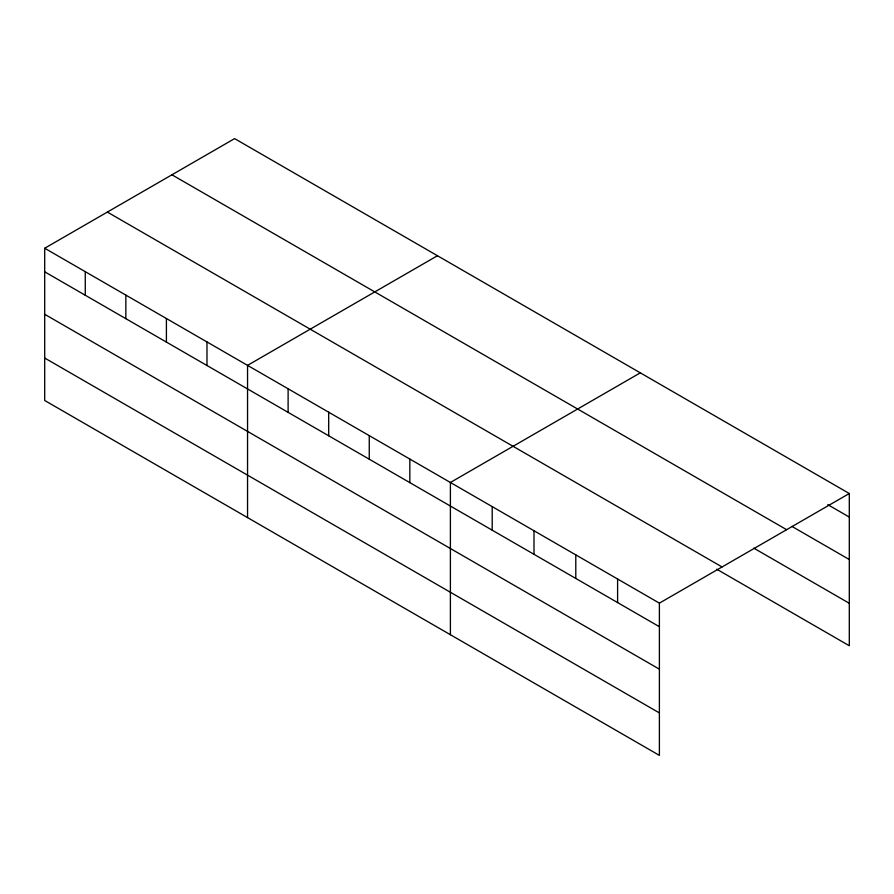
<?xml version="1.0" encoding="UTF-8"?>
<svg xmlns="http://www.w3.org/2000/svg" width="894" height="894" viewBox="0 0 894 894"><rect width="100%" height="100%" fill="white"/><g stroke="black" fill="none" stroke-linecap="round" stroke-linejoin="round"><path stroke-width="1.34" d="M659.392 669.17L659.392 603.148L44.7 248.253L44.7 400.49L659.392 755.385L659.392 669.17L44.7 314.286M716.742 569.21L849.3 645.747L849.3 493.51L234.608 138.615L44.7 248.253M437.457 255.729L247.549 365.367L247.549 517.604M640.305 372.843L450.397 482.481L450.397 634.718M659.392 603.148L849.3 493.51M827.799 504.663L849.3 517.067M791.972 526.432L849.3 559.532M171.939 174.799L786.631 529.684M753.754 548.123L849.3 603.282M107.369 212.079L722.061 566.964M44.7 271.821L659.392 626.705M44.7 358.036L659.392 712.92M617.598 579.01L617.598 602.578M575.792 554.883L575.792 578.44M533.997 530.745L533.997 554.314M492.203 506.619L492.203 530.176M409.832 459.058L409.832 482.626M369.256 435.635L369.256 459.203M328.69 412.212L328.69 435.78M288.114 388.789L288.114 412.357M206.983 341.944L206.983 365.512M166.407 318.521L166.407 342.089M125.842 295.098L125.842 318.666M85.265 271.675L85.265 295.243"/></g></svg>
